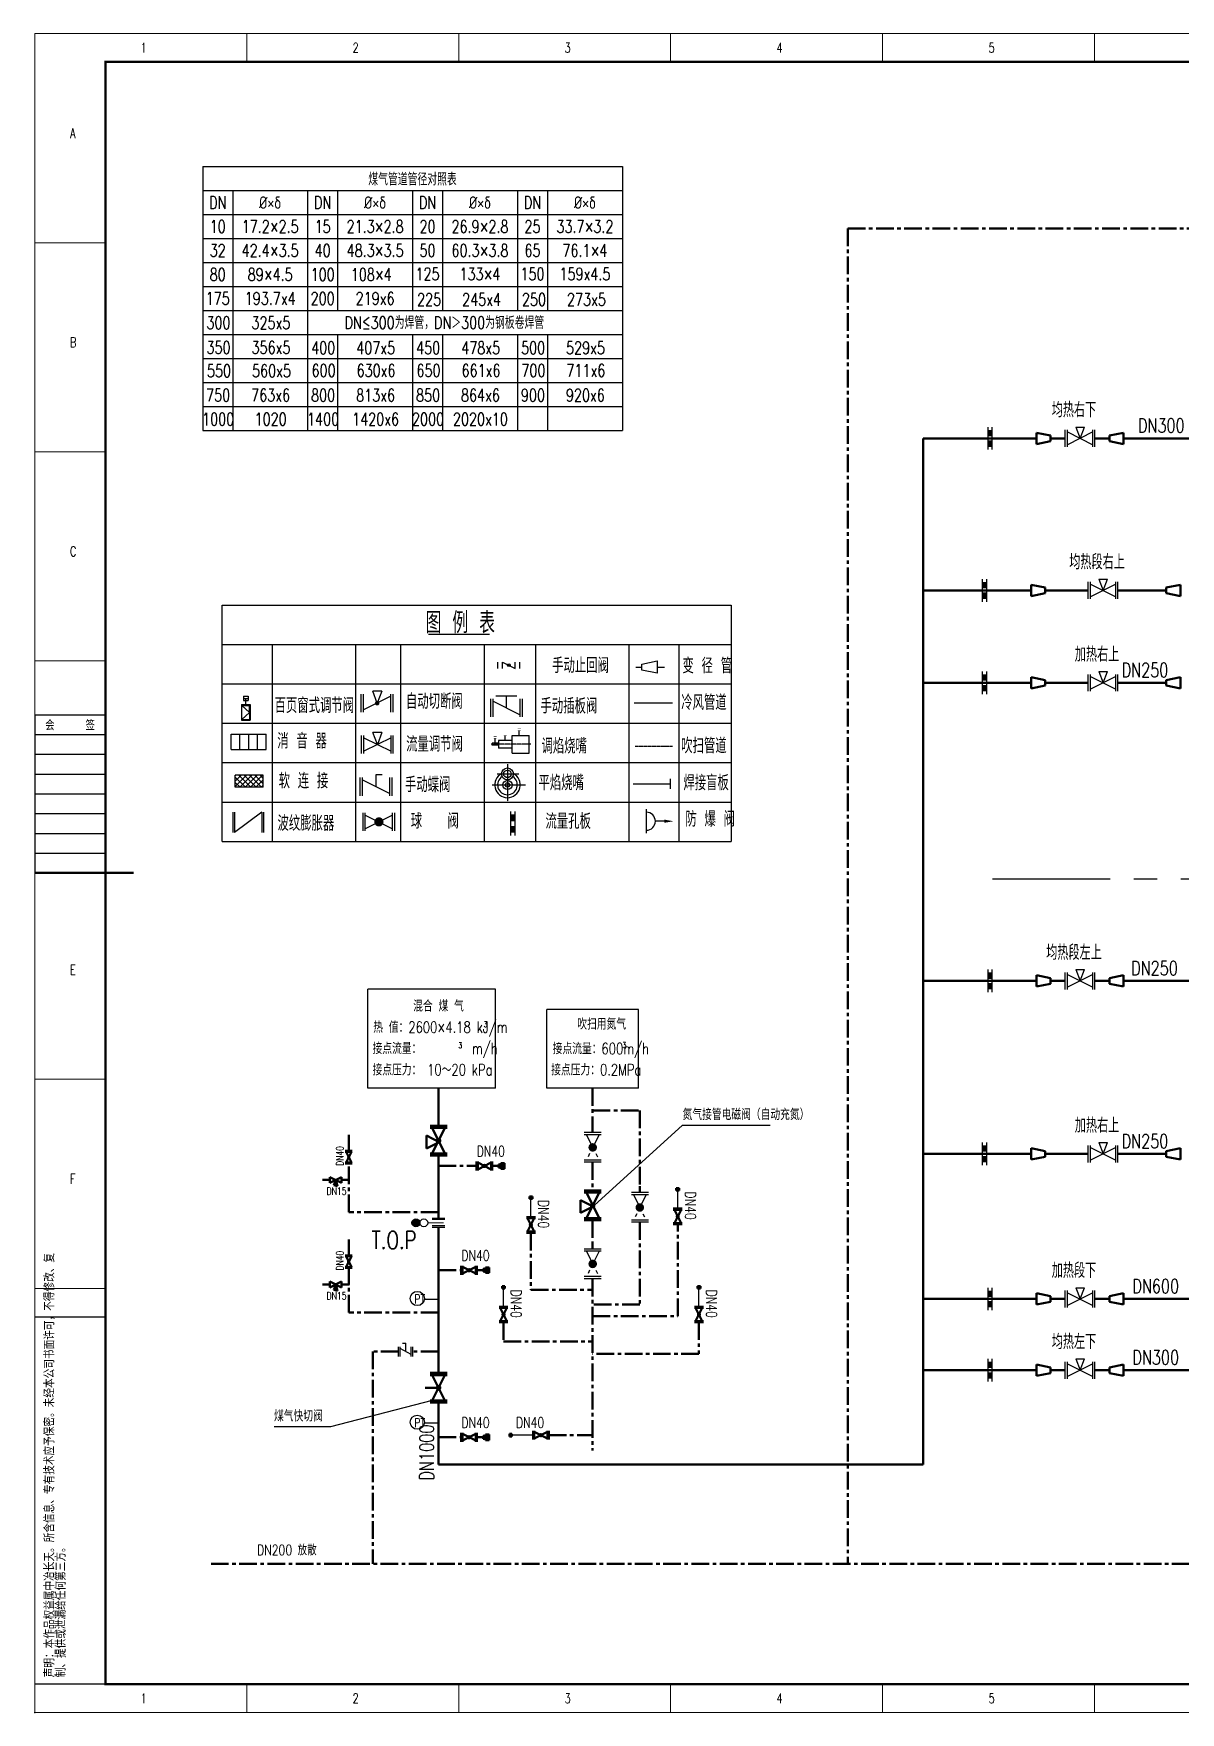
# Model space of a CAD drawing. Header units: millimetres. Extents: x 70541 to 102095, y 10027 to 51525.
# Drawn here: x 70541 to 82714, y 10039 to 27859 of the extents above; entities that cross this region are included whole.
import ezdxf
from ezdxf.enums import TextEntityAlignment as Align

# ---------------------------------------------------------------- set-up
doc = ezdxf.new("R2010")
doc.units = ezdxf.units.MM
doc.header["$LTSCALE"] = 10
for name, pattern in [('AXES', [2, 1.25, -0.25, 0.25, -0.25]), ('CENTER', [2, 1.25, -0.25, 0.25, -0.25]), ('DASHED', [0.75, 0.5, -0.25]), ('LT1', [53, 50, -1.5, 0, -1.5]), ('XX2', [0.4, 0.3, -0.1]), ('ZX1', [4.4, 4, -0.15, 0.1, -0.15]), ('ZX2', [2.4, 2, -0.15, 0.1, -0.15])]:
    doc.linetypes.add(name, pattern=pattern)
for name, color, linetype in [('1', 1, 'ZX1'), ('3', 3, 'Continuous'), ('5', 6, 'Continuous'), ('6', 1, 'ZX2'), ('7', 2, 'XX2'), ('DIM', 2, 'Continuous'), ('LZ-1', 1, 'LT1'), ('TK-ABCD-TTLB-E', 3, 'Continuous')]:
    doc.layers.add(name, color=color, linetype=linetype)
for name, color, linetype, lineweight in [('HA', 7, 'ZIGZAG', 25), ('LZ-0002-XSX-N', 7, 'Continuous', 25), ('LZ-0003-CNTR-N', 1, 'CENTER', 25), ('LZ-0004-XX-N', 2, 'DASHED', 25), ('LZ-0007-TEXT-N', 4, 'Continuous', 25)]:
    doc.layers.add(name, color=color, linetype=linetype, lineweight=lineweight)
doc.styles.add('simhztxt', font='simplex.shx', dxfattribs={"width": 0.8, "bigfont": 'hztxt.shx'})
doc.linetypes.add('ZIGZAG', pattern='A,0.00254,-5.08,[131,ltypeshp.shx,S=5.08,R=0,X=-5.08,Y=0],-10.16,[131,ltypeshp.shx,S=5.08,R=180,X=5.08,Y=0],-5.08', length=20.32254)

# ---------------------------------------------------------------- blocks, each defined once
blk = doc.blocks.new('BTB1')
at = {"color": 3}
for p, q in [((-25, 56), (-25, 0)), ((-25, 56), (0, 56)), ((0, 56), (0, 0)), ((-25, 49), (0, 49)), ((-25, 42), (0, 42)), ((-25, 35), (0, 35)), ((-25, 28), (0, 28)), ((-25, 21), (0, 21)), ((-25, 14), (0, 14)), ((-25, 7), (0, 7)), ((-25, 0), (0, 0))]:
    blk.add_line(p, q, dxfattribs=at)
at = {"color": 3, "style": 'simhztxt', "width": 0.7}
blk.add_text('会      签', height=3.5, dxfattribs=at).set_placement((-12.5, 52.5), align=Align.MIDDLE)
blk = doc.blocks.new('BTB3')
at = {"color": 3}
for p, q in [((-25, 130), (0, 130)), ((0, 0), (-25, 0))]:
    blk.add_line(p, q, dxfattribs=at)
at = {"color": 3, "style": 'simhztxt', "width": 0.75}
for s, p in [('声明：本作品权益属中冶长天。所含信息、专有技术应予保密。未经本公司书面许可，不得修改、复', (-19.78, 2.4)), ('制、提供或泄漏给任何第三方。', (-15.78, 2.4))]:
    blk.add_text(s, height=3.5, rotation=90, dxfattribs=at).set_placement(p, align=Align.MIDDLE_LEFT)
blk = doc.blocks.new('A$C8f967a4a')
at = {"layer": '5', "const_width": 27}
blk.add_lwpolyline([(337, 345, 1), (337, 372, 1)], format="xyb", close=True, dxfattribs=at)
at = {"layer": '5'}
for centre, radius in [((337, 603), 131), ((337, 359), 102), ((337, 603), 83.2), ((337, 359), 48.4)]:
    blk.add_circle(centre, radius, dxfattribs=at)
for radius, start, end in [(282, 117.6733, 62.3267), (218, 122.3865, 57.6135)]:
    blk.add_arc((337, 359), radius, start, end, dxfattribs=at)
at = {"layer": '6'}
for p, q in [((337, 817), (337, 0)), ((107, 603), (586, 603)), ((0, 359), (735, 359))]:
    blk.add_line(p, q, dxfattribs=at)

msp = doc.modelspace()

# ---------------------------------------------------------------- hatches: boundary and pattern name
h = msp.add_hatch()
h.set_pattern_fill('ANSI37', color=256, scale=321.428571, style=0)
h.set_pattern_definition([(45, (83242.82, 26224.153), (-28.41054, 28.41054), []), (135, (83242.82, 26224.153), (-28.41054, -28.41054), [])])
h.paths.add_polyline_path([(72681, 19987), (72681, 19858), (72979, 19858), (72979, 19987)])
at = {"ltscale": 0.4}
msp.add_hatch(color=256, dxfattribs=at).paths.add_polyline_path([(74641, 15235, -1), (74557, 15235, -1)])

# ---------------------------------------------------------------- linework, layer by layer
for p, q in [((72544, 19284), (72544, 21791)), ((72544, 21791), (77944, 21791)), ((77944, 21791), (77944, 19284)), ((74732, 21483), (75379, 21483)), ((72544, 21374), (77944, 21374)), ((73072, 21374), (73072, 19284)), ((73958, 21374), (73958, 19284)), ((74434, 21374), (74434, 19284)), ((75323, 21374), (75323, 19284)), ((75867, 21374), (75867, 19284)), ((76858, 21374), (76858, 19284)), ((77390, 21374), (77390, 19284)), ((72544, 20956), (77944, 20956)), ((72544, 20538), (77944, 20538)), ((72544, 20120), (77944, 20120)), ((72544, 19702), (77944, 19702)), ((72963, 19594), (72674, 19377)), ((72544, 19284), (77944, 19284))]:
    msp.add_line(p, q)
for p, q in [((74907, 15283), (74772, 15283)), ((74907, 15269), (74772, 15269)), ((74907, 15202), (74772, 15202)), ((74907, 15187), (74772, 15187))]:
    msp.add_line(p, q, dxfattribs=at)
for points in [[(76490, 15421), (77430, 16271), (78360, 16271)], [(74772, 13349), (73691, 13070), (73093, 13070)]]:
    msp.add_lwpolyline(points)
at = {"ltscale": 0.4, "const_width": 11.2}
msp.add_lwpolyline([(74895, 15235), (74725, 15235)], dxfattribs=at)
at = {"ltscale": 0.4}
for centre in [(74599, 15235), (74683, 15235)]:
    msp.add_circle(centre, 42, dxfattribs=at)
at = {"layer": '1', "color": 4, "linetype": 'AXES', "ltscale": 15}
for p, q in [((76565, 16193), (76385, 16193)), ((76565, 16171), (76385, 16171)), ((76408, 16171), (76543, 15901)), ((76543, 16171), (76408, 15901)), ((76565, 15901), (76385, 15901)), ((76565, 15878), (76385, 15878)), ((77066, 15556), (76886, 15556)), ((77066, 15533), (76886, 15533)), ((76908, 15533), (77043, 15263)), ((77043, 15533), (76908, 15263)), ((77066, 15263), (76886, 15263)), ((77066, 15241), (76886, 15241)), ((76565, 14957), (76385, 14957)), ((76565, 14934), (76385, 14934)), ((76408, 14934), (76543, 14664)), ((76543, 14934), (76408, 14664)), ((76565, 14664), (76385, 14664)), ((76565, 14642), (76385, 14642))]:
    msp.add_line(p, q, dxfattribs=at)
at = {"layer": '1', "color": 4, "linetype": 'AXES', "ltscale": 15, "const_width": 45}
for points in [[(76453, 16036, 1), (76498, 16036, 1)], [(76953, 15398, 1), (76998, 15398, 1)], [(76453, 14799, 1), (76498, 14799, 1)]]:
    msp.add_lwpolyline(points, format="xyb", close=True, dxfattribs=at)
at = {"layer": '3'}
for p, q in [((80668, 23682), (80668, 23442)), ((80713, 23682), (80713, 23442)), ((80610, 22068), (80610, 21828)), ((80655, 22068), (80655, 21828)), ((75470, 21120), (75470, 21188)), ((75470, 21120), (75470, 21188)), ((75518, 21120), (75518, 21188)), ((75518, 21120), (75518, 21188)), ((75518, 21188), (75652, 21120)), ((75518, 21120), (75518, 21188)), ((75518, 21120), (75518, 21188)), ((75518, 21188), (75652, 21120)), ((75652, 21120), (75652, 21188)), ((75652, 21120), (75652, 21188)), ((75701, 21120), (75701, 21188)), ((75701, 21120), (75701, 21188)), ((76934, 21134), (76998, 21134)), ((76998, 21166), (77158, 21199)), ((76998, 21102), (76998, 21166)), ((77158, 21070), (76998, 21102)), ((77158, 21199), (77158, 21070)), ((77158, 21134), (77237, 21134)), ((80610, 21087), (80610, 20847)), ((80655, 21087), (80655, 20847)), ((74188, 20751), (74140, 20880)), ((74236, 20880), (74140, 20880)), ((74236, 20880), (74188, 20751)), ((72748, 20736), (72839, 20736)), ((72748, 20736), (72748, 20571)), ((72752, 20725), (72831, 20725)), ((72752, 20725), (72831, 20651)), ((72768, 20827), (72768, 20778)), ((72768, 20827), (72820, 20827)), ((72768, 20802), (72820, 20802)), ((72768, 20778), (72820, 20778)), ((72794, 20736), (72794, 20802)), ((72820, 20827), (72820, 20778)), ((72831, 20651), (72831, 20725)), ((72839, 20736), (72839, 20571)), ((74019, 20655), (74019, 20848)), ((74043, 20655), (74043, 20848)), ((74333, 20824), (74043, 20679)), ((74333, 20655), (74333, 20848)), ((74357, 20655), (74357, 20848)), ((75394, 20605), (75394, 20798)), ((75418, 20605), (75418, 20798)), ((75418, 20774), (75707, 20629)), ((75447, 20830), (75670, 20830)), ((75562, 20701), (75562, 20830)), ((75707, 20605), (75707, 20798)), ((75731, 20605), (75731, 20798)), ((76916, 20755), (77323, 20755)), ((72748, 20571), (72839, 20571)), ((72752, 20577), (72831, 20651)), ((72752, 20577), (72831, 20577)), ((72831, 20651), (72831, 20577)), ((72638, 20422), (73009, 20422)), ((72638, 20258), (72638, 20422)), ((72731, 20258), (72731, 20422)), ((72824, 20258), (72824, 20422)), ((72916, 20258), (72916, 20422)), ((73009, 20258), (73009, 20422)), ((74021, 20216), (74021, 20409)), ((74045, 20216), (74045, 20409)), ((74335, 20384), (74045, 20240)), ((74045, 20384), (74335, 20240)), ((74238, 20441), (74142, 20441)), ((74190, 20312), (74142, 20441)), ((74238, 20441), (74190, 20312)), ((74335, 20216), (74335, 20409)), ((74359, 20216), (74359, 20409)), ((75408, 20304), (75408, 20325)), ((75474, 20325), (75409, 20325)), ((75440, 20325), (75440, 20381)), ((75474, 20354), (75474, 20275)), ((75619, 20354), (75474, 20354)), ((75548, 20354), (75548, 20409)), ((75619, 20222), (75619, 20407)), ((75619, 20407), (75801, 20407)), ((75696, 20407), (75696, 20462)), ((75801, 20222), (75801, 20407)), ((72638, 20258), (73009, 20258)), ((75474, 20304), (75409, 20304)), ((75619, 20275), (75474, 20275)), ((75619, 20222), (75801, 20222)), ((72681, 19858), (72681, 19987)), ((72979, 19987), (72681, 19987)), ((72979, 19858), (72979, 19987)), ((74009, 19769), (74009, 19962)), ((74033, 19769), (74033, 19962)), ((74178, 19866), (74178, 19994)), ((74178, 19994), (74242, 19994)), ((74322, 19769), (74322, 19962)), ((74346, 19769), (74346, 19962)), ((72979, 19858), (72681, 19858)), ((74033, 19938), (74322, 19793)), ((75602, 19602), (75602, 19345)), ((75650, 19602), (75650, 19345)), ((77044, 19627), (77044, 19370)), ((72656, 19594), (72656, 19377)), ((72674, 19594), (72674, 19377)), ((72963, 19594), (72963, 19377)), ((72981, 19594), (72981, 19377)), ((74038, 19395), (74038, 19588)), ((74062, 19395), (74062, 19588)), ((74062, 19563), (74351, 19419)), ((74351, 19563), (74062, 19419)), ((74351, 19395), (74351, 19588)), ((74375, 19395), (74375, 19588)), ((77237, 19498), (77140, 19498)), ((75627, 19420), (75627, 19396)), ((80668, 17923), (80668, 17683)), ((80713, 17923), (80713, 17683)), ((80610, 16087), (80610, 15847)), ((80655, 16087), (80655, 15847)), ((80668, 14547), (80668, 14307)), ((80713, 14547), (80713, 14307)), ((74415, 13818), (74415, 13919)), ((74415, 13818), (74415, 13919)), ((74415, 13818), (74415, 13919)), ((74415, 13818), (74415, 13919)), ((74415, 13818), (74415, 13919)), ((74415, 13818), (74415, 13919)), ((74433, 13818), (74433, 13919)), ((74433, 13818), (74433, 13919)), ((74433, 13818), (74433, 13919)), ((74433, 13818), (74433, 13919)), ((74433, 13818), (74433, 13919)), ((74433, 13818), (74433, 13919)), ((74548, 13836), (74433, 13901)), ((74548, 13836), (74433, 13901)), ((74548, 13836), (74433, 13901)), ((74548, 13836), (74433, 13901)), ((74548, 13836), (74433, 13901)), ((74548, 13836), (74433, 13901)), ((74455, 13958), (74491, 13958)), ((74455, 13958), (74491, 13958)), ((74455, 13958), (74491, 13958)), ((74455, 13958), (74491, 13958)), ((74455, 13958), (74491, 13958)), ((74455, 13958), (74491, 13958)), ((74491, 13869), (74491, 13958)), ((74491, 13869), (74491, 13958)), ((74491, 13869), (74491, 13958)), ((74491, 13869), (74491, 13958)), ((74491, 13869), (74491, 13958)), ((74491, 13869), (74491, 13958)), ((74548, 13818), (74548, 13919)), ((74548, 13818), (74548, 13919)), ((74548, 13818), (74548, 13919)), ((74548, 13818), (74548, 13919)), ((74548, 13818), (74548, 13919)), ((74548, 13818), (74548, 13919)), ((74566, 13818), (74566, 13919)), ((74566, 13818), (74566, 13919)), ((74566, 13818), (74566, 13919)), ((74566, 13818), (74566, 13919)), ((74566, 13818), (74566, 13919)), ((74566, 13818), (74566, 13919)), ((80668, 13790), (80668, 13550)), ((80713, 13790), (80713, 13550))]:
    msp.add_line(p, q, dxfattribs=at)
for points, const_width in [([(74176, 20751, 1), (74200, 20751, 1)], 24.1), ([(74182, 19491, 1), (74231, 19491, 1)], 48.2)]:
    msp.add_lwpolyline(points, format="xyb", close=True, dxfattribs=dict(at, const_width=const_width))
at = {"layer": '3', "const_width": 4.5}
for points in [[(75423, 20396), (75457, 20396)], [(75423, 20381), (75457, 20381)], [(75531, 20409), (75565, 20409)], [(75679, 20478), (75713, 20478)], [(75679, 20462), (75713, 20462)]]:
    msp.add_lwpolyline(points, dxfattribs=at)
at = {"layer": '3'}
msp.add_circle((75585, 21154), 15, dxfattribs=at)
msp.add_circle((75585, 21154), 15, dxfattribs=at)
msp.add_arc((77044, 19498), 96.4, 270, 90, dxfattribs=at)
for points in [[(80668, 23585), (80713, 23585), (80668, 23652), (80713, 23652)], [(80668, 23540), (80713, 23540), (80668, 23472), (80713, 23472)], [(80610, 21971), (80655, 21971), (80610, 22038), (80655, 22038)], [(80610, 21926), (80655, 21926), (80610, 21858), (80655, 21858)], [(80610, 20989), (80655, 20989), (80610, 21057), (80655, 21057)], [(80610, 20944), (80655, 20944), (80610, 20877), (80655, 20877)], [(75602, 19498), (75650, 19498), (75602, 19570), (75650, 19570)], [(75602, 19449), (75650, 19449), (75602, 19377), (75650, 19377)], [(77237, 19482), (77237, 19515), (77333, 19498)], [(80668, 17825), (80713, 17825), (80668, 17893), (80713, 17893)], [(80668, 17780), (80713, 17780), (80668, 17713), (80713, 17713)], [(80610, 15989), (80655, 15989), (80610, 16057), (80655, 16057)], [(80610, 15944), (80655, 15944), (80610, 15877), (80655, 15877)], [(80668, 14449), (80713, 14449), (80668, 14517), (80713, 14517)], [(80668, 14404), (80713, 14404), (80668, 14337), (80713, 14337)], [(80668, 13693), (80713, 13693), (80668, 13760), (80713, 13760)], [(80668, 13648), (80713, 13648), (80668, 13580), (80713, 13580)]]:
    msp.add_solid(points, dxfattribs=at)
at = {"layer": '5'}
for p, q in [((81491, 23472), (81491, 23652)), ((81514, 23472), (81514, 23652)), ((81784, 23630), (81514, 23495)), ((81514, 23630), (81784, 23495)), ((81604, 23682), (81649, 23562)), ((81604, 23682), (81694, 23682)), ((81649, 23562), (81694, 23682)), ((81784, 23472), (81784, 23652)), ((81806, 23472), (81806, 23652)), ((81736, 21858), (81736, 22038)), ((81759, 21858), (81759, 22038)), ((82029, 22016), (81759, 21881)), ((81759, 22016), (82029, 21881)), ((81849, 22068), (81894, 21948)), ((81849, 22068), (81939, 22068)), ((81894, 21948), (81939, 22068)), ((82029, 21858), (82029, 22038)), ((82051, 21858), (82051, 22038)), ((81736, 20877), (81736, 21057)), ((81759, 20877), (81759, 21057)), ((82029, 21034), (81759, 20899)), ((81759, 21034), (82029, 20899)), ((81849, 21087), (81894, 20967)), ((81849, 21087), (81939, 21087)), ((81894, 20967), (81939, 21087)), ((82029, 20877), (82029, 21057)), ((82051, 20877), (82051, 21057)), ((76905, 19895), (77299, 19895)), ((81491, 17713), (81491, 17893)), ((81514, 17713), (81514, 17893)), ((81784, 17870), (81514, 17735)), ((81514, 17870), (81784, 17735)), ((81604, 17923), (81649, 17803)), ((81604, 17923), (81694, 17923)), ((81649, 17803), (81694, 17923)), ((81784, 17713), (81784, 17893)), ((81806, 17713), (81806, 17893)), ((81736, 15877), (81736, 16057)), ((81759, 15877), (81759, 16057)), ((81849, 16087), (81894, 15967)), ((81849, 16087), (81939, 16087)), ((81894, 15967), (81939, 16087)), ((82029, 15877), (82029, 16057)), ((82051, 15877), (82051, 16057)), ((82029, 16034), (81759, 15899)), ((81759, 16034), (82029, 15899)), ((81491, 14337), (81491, 14517)), ((81514, 14337), (81514, 14517)), ((81784, 14494), (81514, 14359)), ((81514, 14494), (81784, 14359)), ((81604, 14547), (81649, 14427)), ((81604, 14547), (81694, 14547)), ((81649, 14427), (81694, 14547)), ((81784, 14337), (81784, 14517)), ((81806, 14337), (81806, 14517)), ((81491, 13580), (81491, 13760)), ((81514, 13580), (81514, 13760)), ((81784, 13738), (81514, 13603)), ((81514, 13738), (81784, 13603)), ((81604, 13790), (81649, 13670)), ((81604, 13790), (81694, 13790)), ((81649, 13670), (81694, 13790)), ((81784, 13580), (81784, 13760)), ((81806, 13580), (81806, 13760))]:
    msp.add_line(p, q, dxfattribs=at)
at = {"layer": '5', "const_width": 16.1}
msp.add_lwpolyline([(77299, 19839), (77299, 19951)], dxfattribs=at)
at = {"layer": '6', "linetype": 'AXES'}
msp.add_line((75819, 20315), (75396, 20315), dxfattribs=at)
at = {"layer": '7', "ltscale": 0.75}
msp.add_line((76927, 20295), (77323, 20295), dxfattribs=at)
at = {"layer": 'DIM', "color": 0}
for p, q in [((72336, 26447), (72336, 23647)), ((72336, 26447), (76790, 26447)), ((76790, 26447), (76790, 23647)), ((72336, 26192), (76790, 26192)), ((72654, 26192), (72654, 23647)), ((73450, 26192), (73450, 23647)), ((73768, 26192), (73768, 24919)), ((74563, 26192), (74563, 24919)), ((74881, 26192), (74881, 24919)), ((75677, 26192), (75677, 25174)), ((75995, 26192), (75995, 24919)), ((72336, 25938), (76790, 25938)), ((72336, 25683), (76790, 25683)), ((72336, 25428), (76790, 25428)), ((72336, 25174), (76790, 25174)), ((75677, 25174), (75677, 24919)), ((72336, 24919), (76790, 24919)), ((72336, 24665), (76790, 24665)), ((73768, 24665), (73768, 23647)), ((74563, 24665), (74563, 23647)), ((74881, 24665), (74881, 23647)), ((75677, 24665), (75677, 23647)), ((75995, 24665), (75995, 23647)), ((72336, 24410), (76790, 24410)), ((72336, 24156), (76790, 24156)), ((72336, 23901), (76790, 23901)), ((72336, 23647), (76790, 23647))]:
    msp.add_line(p, q, dxfattribs=at)
at = {"layer": 'DIM'}
for p, q in [((74839, 14421), (74689, 14421)), ((74839, 13108), (74689, 13108))]:
    msp.add_line(p, q, dxfattribs=at)
for centre in [(74614, 14432), (74614, 13119)]:
    msp.add_circle(centre, 75, dxfattribs=at)
at = {"layer": 'HA', "color": 1, "ltscale": 5}
for p, q in [((77378, 15386), (77378, 15579)), ((75819, 15296), (75819, 15489)), ((75529, 14345), (75529, 14538)), ((77603, 14345), (77603, 14538)), ((75843, 12981), (75618, 12981))]:
    msp.add_line(p, q, dxfattribs=at)
at = {"layer": 'LZ-0002-XSX-N'}
for p, q in [((75442, 17714), (74087, 17714)), ((74087, 16665), (74087, 17714)), ((75442, 16665), (75442, 17714)), ((75987, 16665), (75987, 17498)), ((76963, 17498), (75987, 17498)), ((76963, 16665), (76963, 17498)), ((75442, 16665), (74087, 16665)), ((76963, 16665), (75987, 16665))]:
    msp.add_line(p, q, dxfattribs=at)
at = {"layer": 'LZ-0003-CNTR-N', "color": 5, "linetype": 'AXES', "lineweight": 50, "ltscale": 15}
for p, q in [((79183, 25791), (98354, 25791)), ((79183, 25791), (79183, 11614)), ((73886, 15999), (73886, 16169)), ((73848, 15999), (73924, 15999)), ((73848, 15989), (73924, 15989)), ((73848, 15876), (73924, 15876)), ((73848, 15866), (73924, 15866)), ((73858, 15876), (73915, 15989)), ((73915, 15876), (73858, 15989)), ((73886, 15347), (73886, 15876)), ((73687, 15659), (73687, 15720)), ((73809, 15720), (73687, 15659)), ((73809, 15659), (73687, 15720)), ((73729, 15634), (73748, 15690)), ((73748, 15690), (73766, 15625)), ((73809, 15659), (73809, 15720)), ((73766, 15625), (73729, 15634)), ((74839, 15347), (73886, 15347)), ((73886, 14889), (73886, 15059)), ((73848, 14889), (73924, 14889)), ((73848, 14880), (73924, 14880)), ((73858, 14766), (73915, 14880)), ((73915, 14766), (73858, 14880)), ((73848, 14766), (73924, 14766)), ((73848, 14757), (73924, 14757)), ((73886, 14282), (73886, 14766)), ((73687, 14549), (73687, 14611)), ((73809, 14611), (73687, 14549)), ((73809, 14549), (73687, 14611)), ((73729, 14524), (73748, 14580)), ((73766, 14515), (73729, 14524)), ((73748, 14580), (73766, 14515)), ((73809, 14549), (73809, 14611)), ((74839, 14282), (73886, 14282)), ((74142, 13869), (74142, 11614)), ((74415, 13869), (74142, 13869)), ((74839, 13869), (74566, 13869)), ((72424, 11614), (94868, 11614))]:
    msp.add_line(p, q, dxfattribs=at)
at = {"layer": 'LZ-0003-CNTR-N', "linetype": 'AXES', "lineweight": 50, "ltscale": 15}
for p, q in [((76475, 16665), (76475, 16193)), ((76475, 16429), (76976, 16429)), ((76976, 16429), (76976, 15556)), ((76475, 15878), (76475, 15578)), ((74839, 15839), (75243, 15839)), ((76976, 15625), (76976, 15556)), ((76475, 15263), (76475, 15027)), ((76976, 15241), (76976, 14367)), ((77378, 14245), (77378, 15221)), ((76475, 15027), (76475, 14957)), ((74839, 14732), (75081, 14732)), ((76475, 14642), (76475, 12820)), ((76976, 14367), (76475, 14367)), ((76475, 14245), (77378, 14245)), ((74839, 12959), (75081, 12959))]:
    msp.add_line(p, q, dxfattribs=at)
at = {"layer": 'LZ-0003-CNTR-N', "color": 1, "linetype": 'AXES', "lineweight": 50, "ltscale": 15}
for p, q in [((75243, 15886), (75243, 15791)), ((75255, 15886), (75255, 15791)), ((75255, 15803), (75396, 15874)), ((75255, 15874), (75396, 15803)), ((75396, 15886), (75396, 15791)), ((75408, 15886), (75408, 15791)), ((75538, 15868), (75500, 15868)), ((75500, 15868), (75500, 15809)), ((75538, 15868), (75538, 15809)), ((75408, 15839), (75475, 15839)), ((75500, 15854), (75475, 15854)), ((75475, 15854), (75475, 15823)), ((75500, 15823), (75475, 15823)), ((75538, 15851), (75500, 15851)), ((75538, 15826), (75500, 15826)), ((75538, 15809), (75500, 15809)), ((75804, 15489), (75804, 15514)), ((75835, 15514), (75804, 15514)), ((75835, 15489), (75835, 15514)), ((77363, 15579), (77363, 15604)), ((77394, 15604), (77363, 15604)), ((77394, 15579), (77363, 15579)), ((77394, 15579), (77394, 15604)), ((75835, 15489), (75804, 15489)), ((77426, 15386), (77331, 15386)), ((77426, 15374), (77331, 15374)), ((77343, 15374), (77414, 15232)), ((77414, 15374), (77343, 15232)), ((75867, 15296), (75772, 15296)), ((75867, 15284), (75772, 15284)), ((75784, 15284), (75855, 15142)), ((75855, 15284), (75784, 15142)), ((77426, 15232), (77331, 15232)), ((77426, 15221), (77331, 15221)), ((75867, 15142), (75772, 15142)), ((75867, 15130), (75772, 15130)), ((75819, 15130), (75819, 14524)), ((75081, 14779), (75081, 14685)), ((75093, 14779), (75093, 14685)), ((75093, 14697), (75234, 14767)), ((75093, 14767), (75234, 14697)), ((75234, 14779), (75234, 14685)), ((75246, 14779), (75246, 14685)), ((75246, 14732), (75313, 14732)), ((75338, 14747), (75313, 14747)), ((75313, 14747), (75313, 14717)), ((75338, 14717), (75313, 14717)), ((75376, 14761), (75338, 14761)), ((75338, 14761), (75338, 14703)), ((75376, 14744), (75338, 14744)), ((75376, 14720), (75338, 14720)), ((75376, 14703), (75338, 14703)), ((75376, 14761), (75376, 14703)), ((75514, 14538), (75514, 14563)), ((75544, 14563), (75514, 14563)), ((75544, 14538), (75514, 14538)), ((75544, 14538), (75544, 14563)), ((75819, 14524), (76475, 14524)), ((77587, 14538), (77587, 14563)), ((77618, 14563), (77587, 14563)), ((77618, 14538), (77587, 14538)), ((77618, 14538), (77618, 14563)), ((75576, 14345), (75482, 14345)), ((75576, 14333), (75482, 14333)), ((75494, 14333), (75565, 14191)), ((75565, 14333), (75494, 14191)), ((77650, 14345), (77555, 14345)), ((77650, 14333), (77555, 14333)), ((77567, 14333), (77638, 14191)), ((77638, 14333), (77567, 14191)), ((75576, 14191), (75482, 14191)), ((75576, 14180), (75482, 14180)), ((75529, 14180), (75529, 13974)), ((77650, 14191), (77555, 14191)), ((77650, 14180), (77555, 14180)), ((77603, 14180), (77603, 13845)), ((75529, 13974), (76475, 13974)), ((77603, 13845), (76475, 13845)), ((75843, 13028), (75843, 12934)), ((75855, 13028), (75855, 12934)), ((75855, 12945), (75997, 13016)), ((75855, 13016), (75997, 12945)), ((75997, 13028), (75997, 12934)), ((76009, 13028), (76009, 12934)), ((75081, 13006), (75081, 12912)), ((75093, 13006), (75093, 12912)), ((75093, 12924), (75234, 12995)), ((75093, 12995), (75234, 12924)), ((75234, 13006), (75234, 12912)), ((75246, 13006), (75246, 12912)), ((75246, 12959), (75313, 12959)), ((75338, 12975), (75313, 12975)), ((75313, 12975), (75313, 12944)), ((75338, 12944), (75313, 12944)), ((75376, 12988), (75338, 12988)), ((75338, 12988), (75338, 12930)), ((75376, 12971), (75338, 12971)), ((75376, 12947), (75338, 12947)), ((75376, 12930), (75338, 12930)), ((75376, 12988), (75376, 12930)), ((75618, 12996), (75592, 12996)), ((75592, 12996), (75592, 12966)), ((75618, 12966), (75592, 12966)), ((75618, 12996), (75618, 12966)), ((76009, 12981), (76475, 12981))]:
    msp.add_line(p, q, dxfattribs=at)
at = {"layer": 'LZ-0003-CNTR-N', "color": 5, "linetype": 'AXES', "lineweight": 50, "ltscale": 5}
for p, q in [((73607, 15690), (73687, 15690)), ((73886, 15690), (73809, 15690)), ((73607, 14580), (73687, 14580)), ((73886, 14580), (73809, 14580))]:
    msp.add_line(p, q, dxfattribs=at)
at = {"layer": 'LZ-0003-CNTR-N', "color": 5, "linetype": 'AXES', "lineweight": 50, "ltscale": 15}
for points, const_width in [([(73895, 15932, 1), (73877, 15932, 1)], 18), ([(73886, 15695, -1), (73886, 15684, -1)], 11.2), ([(73895, 14823, 1), (73877, 14823, 1)], 18), ([(73886, 14586, -1), (73886, 14574, -1)], 11.2)]:
    msp.add_lwpolyline(points, format="xyb", close=True, dxfattribs=dict(at, const_width=const_width))
at = {"layer": 'LZ-0003-CNTR-N', "color": 1, "linetype": 'AXES', "lineweight": 50, "ltscale": 15, "const_width": 22.5}
for points in [[(75314, 15839, 1), (75337, 15839, 1)], [(77378, 15314, 1), (77378, 15292, 1)], [(75819, 15224, 1), (75819, 15202, 1)], [(75152, 14732, 1), (75175, 14732, 1)], [(75529, 14273, 1), (75529, 14251, 1)], [(77603, 14273, 1), (77603, 14251, 1)], [(75152, 12959, 1), (75175, 12959, 1)], [(75915, 12981, 1), (75937, 12981, 1)]]:
    msp.add_lwpolyline(points, format="xyb", close=True, dxfattribs=at)
at = {"layer": 'LZ-0003-CNTR-N', "color": 5, "linetype": 'AXES', "lineweight": 50, "ltscale": 15}
for points in [[(73748, 15690), (73766, 15625), (73729, 15634)], [(73748, 14580), (73766, 14515), (73729, 14524)]]:
    msp.add_solid(points, dxfattribs=at)
at = {"layer": 'LZ-0004-XX-N', "color": 6, "linetype": 'ByBlock', "lineweight": 50, "ltscale": 10}
for p, q in [((79983, 23562), (79983, 12670)), ((81186, 23562), (79983, 23562)), ((81186, 23622), (81186, 23502)), ((81336, 23592), (81186, 23622)), ((81186, 23502), (81336, 23532)), ((81336, 23532), (81336, 23592)), ((81491, 23562), (81336, 23562)), ((81336, 23562), (81491, 23562)), ((81491, 23562), (81336, 23562)), ((81961, 23562), (81806, 23562)), ((81806, 23562), (81961, 23562)), ((81961, 23562), (81806, 23562)), ((81961, 23592), (82111, 23622)), ((81961, 23532), (81961, 23592)), ((82111, 23502), (81961, 23532)), ((82111, 23622), (82111, 23502)), ((90501, 23562), (82111, 23562)), ((81128, 21948), (79983, 21948)), ((81128, 22008), (81128, 21888)), ((81278, 21978), (81128, 22008)), ((81278, 21918), (81278, 21978)), ((81736, 21948), (81278, 21948)), ((81736, 21948), (81278, 21948)), ((81278, 21948), (81736, 21948)), ((82564, 21948), (82051, 21948)), ((82564, 21948), (82051, 21948)), ((82051, 21948), (82564, 21948)), ((82564, 21978), (82714, 22008)), ((82564, 21918), (82564, 21978)), ((82714, 22008), (82714, 21888)), ((81128, 21888), (81278, 21918)), ((82714, 21888), (82564, 21918)), ((81128, 20967), (79983, 20967)), ((81128, 21027), (81128, 20907)), ((81278, 20997), (81128, 21027)), ((81128, 20907), (81278, 20937)), ((81278, 20937), (81278, 20997)), ((81736, 20967), (81278, 20967)), ((81736, 20967), (81278, 20967)), ((81278, 20967), (81736, 20967)), ((82564, 20967), (82051, 20967)), ((82564, 20967), (82051, 20967)), ((82051, 20967), (82564, 20967)), ((82564, 20997), (82714, 21027)), ((82564, 20937), (82564, 20997)), ((82714, 20907), (82564, 20937)), ((82714, 21027), (82714, 20907)), ((81186, 17863), (81186, 17743)), ((81336, 17833), (81186, 17863)), ((81336, 17773), (81336, 17833)), ((81961, 17833), (82111, 17863)), ((81961, 17773), (81961, 17833)), ((82111, 17863), (82111, 17743)), ((81186, 17803), (79983, 17803)), ((81186, 17743), (81336, 17773)), ((81491, 17803), (81336, 17803)), ((81491, 17803), (81336, 17803)), ((81336, 17803), (81491, 17803)), ((81961, 17803), (81806, 17803)), ((81961, 17803), (81806, 17803)), ((81806, 17803), (81961, 17803)), ((82111, 17743), (81961, 17773)), ((84278, 17803), (82111, 17803)), ((74839, 16665), (74839, 16264)), ((74749, 16264), (74929, 16264)), ((74749, 16242), (74929, 16242)), ((74907, 16242), (74772, 15972)), ((74772, 16242), (74907, 15972)), ((74846, 16093), (74711, 16161)), ((74711, 16026), (74711, 16161)), ((74846, 16093), (74711, 16026)), ((74749, 15972), (74929, 15972)), ((74749, 15949), (74929, 15949)), ((74839, 15949), (74839, 15283)), ((81128, 15967), (79983, 15967)), ((81128, 16027), (81128, 15907)), ((81278, 15997), (81128, 16027)), ((81128, 15907), (81278, 15937)), ((81278, 15937), (81278, 15997)), ((81736, 15967), (81278, 15967)), ((81736, 15967), (81278, 15967)), ((81278, 15967), (81736, 15967)), ((82564, 15967), (82051, 15967)), ((82564, 15967), (82051, 15967)), ((82051, 15967), (82564, 15967)), ((82564, 15997), (82714, 16027)), ((82564, 15937), (82564, 15997)), ((82714, 15907), (82564, 15937)), ((82714, 16027), (82714, 15907)), ((76385, 15578), (76565, 15578)), ((76385, 15556), (76565, 15556)), ((76543, 15556), (76408, 15286)), ((76408, 15556), (76543, 15286)), ((76482, 15407), (76347, 15475)), ((76347, 15340), (76347, 15475)), ((76482, 15407), (76347, 15340)), ((74839, 15187), (74839, 15027)), ((76385, 15286), (76565, 15286)), ((76385, 15263), (76565, 15263)), ((74839, 13642), (74839, 15027)), ((81186, 14487), (81186, 14367)), ((81336, 14457), (81186, 14487)), ((81336, 14397), (81336, 14457)), ((81961, 14457), (82111, 14487)), ((81961, 14397), (81961, 14457)), ((82111, 14487), (82111, 14367)), ((81186, 14427), (79983, 14427)), ((81186, 14367), (81336, 14397)), ((81491, 14427), (81336, 14427)), ((81336, 14427), (81491, 14427)), ((81961, 14427), (81806, 14427)), ((81806, 14427), (81961, 14427)), ((82111, 14367), (81961, 14397)), ((90635, 14427), (82111, 14427)), ((81186, 13730), (81186, 13610)), ((81336, 13700), (81186, 13730)), ((81961, 13700), (82111, 13730)), ((82111, 13730), (82111, 13610)), ((74749, 13642), (74929, 13642)), ((74749, 13619), (74929, 13619)), ((74907, 13619), (74772, 13349)), ((74772, 13619), (74907, 13349)), ((81186, 13670), (79983, 13670)), ((81186, 13610), (81336, 13640)), ((81336, 13640), (81336, 13700)), ((81491, 13670), (81336, 13670)), ((81336, 13670), (81491, 13670)), ((81806, 13670), (81961, 13670)), ((81961, 13670), (81806, 13670)), ((81961, 13640), (81961, 13700)), ((82111, 13610), (81961, 13640)), ((90501, 13670), (82111, 13670)), ((74839, 13484), (74697, 13484)), ((74749, 13349), (74929, 13349)), ((74749, 13327), (74929, 13327)), ((74839, 12670), (74839, 13327)), ((79983, 12670), (74839, 12670))]:
    msp.add_line(p, q, dxfattribs=at)
at = {"layer": 'LZ-0004-XX-N', "color": 6, "linetype": 'ByBlock', "lineweight": 50, "ltscale": 10, "const_width": 30}
for points in [[(74839, 16092, -1), (74839, 16122, -1)], [(76475, 15406, -1), (76475, 15436, -1)], [(74839, 13469, -1), (74839, 13499, -1)]]:
    msp.add_lwpolyline(points, format="xyb", close=True, dxfattribs=at)
at = {"layer": 'LZ-1', "linetype": 'CENTER', "ltscale": 100}
msp.add_line((80718, 18885), (98082, 18885), dxfattribs=at)
at = {"layer": 'TK-ABCD-TTLB-E', "color": 3, "linetype": 'Continuous', "lineweight": 18}
for p, q in [((102083, 27859), (70553, 27859)), ((70553, 27859), (70553, 10039)), ((72803, 27859), (72803, 27559)), ((75053, 27859), (75053, 27559)), ((77303, 27859), (77303, 27559)), ((79553, 27859), (79553, 27559)), ((81803, 27859), (81803, 27559)), ((70553, 25639), (71303, 25639)), ((70553, 23419), (71303, 23419)), ((70553, 21199), (71303, 21199)), ((70553, 16759), (71303, 16759)), ((70553, 14539), (71303, 14539)), ((72803, 10039), (72803, 10339)), ((75053, 10039), (75053, 10339)), ((77303, 10039), (77303, 10339)), ((79553, 10039), (79553, 10339)), ((81803, 10039), (81803, 10339)), ((70553, 10039), (102083, 10039))]:
    msp.add_line(p, q, dxfattribs=at)
at = {"layer": 'TK-ABCD-TTLB-E', "color": 3, "linetype": 'Continuous', "const_width": 24}
for points in [[(71303, 10339), (71303, 27559), (101783, 27559), (101783, 10339), (71303, 10339)], [(71603, 18949), (70553, 18949)]]:
    msp.add_lwpolyline(points, dxfattribs=at)
at = {"layer": 'TK-ABCD-TTLB-E', "color": 3, "linetype": 'Continuous'}
msp.add_point((70553, 10039), dxfattribs=at)

# ---------------------------------------------------------------- block references
at = {"layer": 'LZ-0004-XX-N', "color": 6, "linetype": 'ByBlock', "lineweight": 50, "ltscale": 10, "xscale": 0.48, "yscale": 0.48, "zscale": 0.48}
msp.add_blockref('A$C8f967a4a', (75409, 19711), dxfattribs=at)
at = {"layer": 'TK-ABCD-TTLB-E', "color": 3, "linetype": 'Continuous', "xscale": 30, "yscale": 30, "zscale": 30}
for name, p in [('BTB1', (71303, 18949)), ('BTB3', (71303, 10339))]:
    msp.add_blockref(name, p, dxfattribs=at)

# ---------------------------------------------------------------- texts
at = {"layer": '1', "style": 'simhztxt', "width": 0.75}
for s, p in [('均热右下', (81584, 23873)), ('均热段右上', (81829, 22259)), ('加热右上', (81829, 21278)), ('均热段左上', (81584, 18114)), ('加热右上', (81829, 16278)), ('加热段下', (81584, 14738)), ('均热左下', (81584, 13981))]:
    msp.add_text(s, height=157.5, dxfattribs=at).set_placement(p, align=Align.MIDDLE)
at = {"layer": '5', "style": 'simhztxt', "width": 0.75}
for s, height, p in [('DN300', 150, (82262, 23624)), ('手动止回阀', 160.7, (76045, 21071)), ('变 径 管', 160.7, (77428, 21068)), ('DN250', 150, (82089, 21028)), ('自动切断阀', 160.7, (74493, 20690)), ('冷风管道', 160.7, (77415, 20678)), ('百页窗式调节阀', 160.7, (73099, 20646)), ('手动插板阀', 160.7, (75921, 20641)), ('消 音 器', 160.7, (73127, 20269)), ('流量调节阀', 160.7, (74495, 20236)), ('调焰烧嘴', 160.7, (75932, 20216)), ('吹扫管道', 160.7, (77415, 20219)), ('软 连 接', 160.7, (73142, 19846)), ('手动蝶阀', 160.7, (74483, 19806)), ('平焰烧嘴', 160.7, (75900, 19826)), ('焊接盲板', 160.7, (77438, 19826)), ('防 爆 阀', 160.7, (77459, 19441)), ('波纹膨胀器', 160.7, (73130, 19396)), ('球   阀', 160.7, (74544, 19420)), ('流量孔板', 160.7, (75974, 19417)), ('DN250', 150, (82190, 17864)), ('DN250', 150, (82089, 16028)), ('DN600', 150, (82203, 14488)), ('DN300', 150, (82203, 13732))]:
    msp.add_text(s, height=height, dxfattribs=at).set_placement(p)
msp.add_text('图 例 表', height=225, dxfattribs=at).set_placement((75070, 21617), align=Align.MIDDLE)
msp.add_text('DN1000', height=150, rotation=90, dxfattribs=at).set_placement((74788, 12501))
at = {"layer": 'DIM', "color": 0, "style": 'simhztxt', "width": 0.75}
for s, height, p in [('煤气管道管径对照表', 132.5, (74563, 26319)), ('DN', 132.5, (72495, 26065)), ('%%C×δ', 132.5, (73052, 26065)), ('DN', 132.5, (73609, 26065)), ('%%C×δ', 132.5, (74166, 26065)), ('DN', 132.5, (74722, 26065)), ('%%C×δ', 132.5, (75279, 26065)), ('DN', 132.5, (75836, 26065)), ('%%C×δ', 132.5, (76393, 26065)), ('10', 132.5, (72495, 25810)), ('17.2×2.5', 132.5, (73052, 25810)), ('15', 132.5, (73609, 25810)), ('21.3×2.8', 132.5, (74166, 25810)), ('20', 132.5, (74722, 25810)), ('26.9×2.8', 132.5, (75279, 25810)), ('25', 132.5, (75836, 25810)), ('33.7×3.2', 132.5, (76393, 25810)), ('32', 132.5, (72495, 25556)), ('42.4×3.5', 132.5, (73052, 25556)), ('40', 132.5, (73609, 25556)), ('48.3×3.5', 132.5, (74166, 25556)), ('50', 132.5, (74722, 25556)), ('60.3×3.8', 132.5, (75279, 25556)), ('65', 132.5, (75836, 25556)), ('76.1×4', 132.5, (76393, 25556)), ('80', 132.5, (72495, 25301)), ('89×4.5', 132.5, (73052, 25301)), ('100', 132.5, (73609, 25301)), ('108×4', 132.5, (74125, 25301)), ('125', 132.5, (74722, 25307)), ('133×4', 132.5, (75279, 25307)), ('150', 132.5, (75836, 25307)), ('159x4.5', 132.5, (76393, 25307)), ('175', 132.5, (72495, 25047)), ('193.7x4', 132.5, (73052, 25047)), ('200', 132.5, (73609, 25047)), ('219x6', 132.5, (74166, 25047)), ('225', 132.5, (74739, 25036)), ('245x4', 132.5, (75296, 25036)), ('250', 132.5, (75852, 25036)), ('273x5', 132.5, (76409, 25036)), ('300', 132.5, (72503, 24789)), ('325x5', 132.5, (73060, 24789)), ('DN≤300为焊管，DN＞300为钢板卷焊管', 132.47, (74901, 24795)), ('350', 132.5, (72504, 24526)), ('356x5', 132.5, (73061, 24526)), ('400', 132.5, (73615, 24523)), ('407x5', 132.5, (74172, 24523)), ('450', 132.5, (74729, 24523)), ('478x5', 132.5, (75286, 24523)), ('500', 132.5, (75843, 24523)), ('529x5', 132.5, (76399, 24523)), ('550', 132.5, (72509, 24279)), ('560x5', 132.5, (73066, 24279)), ('600', 132.5, (73619, 24282)), ('630x6', 132.5, (74176, 24282)), ('650', 132.5, (74733, 24282)), ('661x6', 132.5, (75290, 24282)), ('700', 132.5, (75846, 24282)), ('711x6', 132.5, (76403, 24282)), ('750', 132.5, (72500, 24021)), ('763x6', 132.5, (73057, 24021)), ('800', 132.5, (73614, 24020)), ('813x6', 132.5, (74171, 24020)), ('850', 132.5, (74728, 24020)), ('864x6', 132.5, (75284, 24020)), ('900', 132.5, (75841, 24020)), ('920x6', 132.5, (76398, 24020)), ('1000', 132.5, (72500, 23766)), ('1020', 132.5, (73057, 23766)), ('1400', 132.5, (73614, 23766)), ('1420x6', 132.5, (74171, 23766)), ('2000', 132.5, (74728, 23766)), ('2020x10', 132.5, (75284, 23766))]:
    msp.add_text(s, height=height, dxfattribs=at).set_placement(p, align=Align.MIDDLE)
at = {"layer": 'DIM', "style": 'simhztxt', "width": 0.75}
for s, height, p in [('混合 煤 气', 120, (74570, 17477)), ('热 值：2600×4.18 kJ/m', 120, (74146, 17252)), ('3', 60, (75317, 17312)), ('吹扫用氮气', 120, (76312, 17286)), ('接点流量：        m/h', 120, (74139, 17027)), ('3', 60, (75048, 17089)), ('接点流量：600m/h', 120, (76051, 17025)), ('3', 60, (76789, 17092)), ('接点压力： 10～20 kPa', 120, (74139, 16800)), ('接点压力：0.2MPa', 120, (76035, 16800)), ('氮气接管电磁阀（自动充氮）', 120, (77430, 16326)), ('PT', 93.8, (74584, 14379)), ('煤气快切阀', 120, (73093, 13126)), ('PT', 93.8, (74584, 13066))]:
    msp.add_text(s, height=height, dxfattribs=at).set_placement(p)
at = {"layer": 'LZ-0007-TEXT-N', "color": 5, "linetype": 'AXES', "ltscale": 5, "style": 'simhztxt', "width": 0.75}
for p in [(73831, 15839), (73831, 14729)]:
    msp.add_text('DN40', height=78.8, rotation=90, dxfattribs=at).set_placement(p)
at = {"layer": 'LZ-0007-TEXT-N', "color": 1, "style": 'simhztxt', "width": 0.75}
for s, p in [('DN40', (75244, 15939)), ('DN40', (75082, 14832)), ('DN40', (75082, 13059)), ('DN40', (75661, 13059)), ('DN200 放散', (72913, 11706))]:
    msp.add_text(s, height=112.5, dxfattribs=at).set_placement(p)
at = {"layer": 'LZ-0007-TEXT-N', "color": 5, "linetype": 'AXES', "ltscale": 5, "style": 'simhztxt', "width": 0.75}
for p in [(73652, 15532), (73652, 14422)]:
    msp.add_text('DN15', height=78.8, dxfattribs=at).set_placement(p)
at = {"layer": 'LZ-0007-TEXT-N', "color": 1, "style": 'simhztxt', "width": 0.75}
for p in [(77457, 15568), (75898, 15478), (75607, 14527), (77681, 14527)]:
    msp.add_text('DN40', height=112.5, rotation=270, dxfattribs=at).set_placement(p)
at = {"layer": 'LZ-0007-TEXT-N', "style": 'simhztxt', "width": 0.75}
msp.add_text('T.O.P', height=187.5, dxfattribs=at).set_placement((74130, 14959))
at = {"layer": 'TK-ABCD-TTLB-E', "color": 3, "linetype": 'Continuous', "lineweight": 18, "style": 'simhztxt', "width": 0.7}
for s, p in [('1', (71678, 27656)), ('2', (73928, 27656)), ('3', (76178, 27656)), ('4', (78428, 27656)), ('5', (80678, 27656)), ('A', (70928, 26749)), ('B', (70928, 24529)), ('C', (70928, 22309)), ('E', (70928, 17869)), ('F', (70928, 15649)), ('1', (71678, 10136)), ('2', (73928, 10136)), ('3', (76178, 10136)), ('4', (78428, 10136)), ('5', (80678, 10136))]:
    msp.add_text(s, height=105, dxfattribs=at).set_placement(p)

doc.saveas('drawing.dxf')
